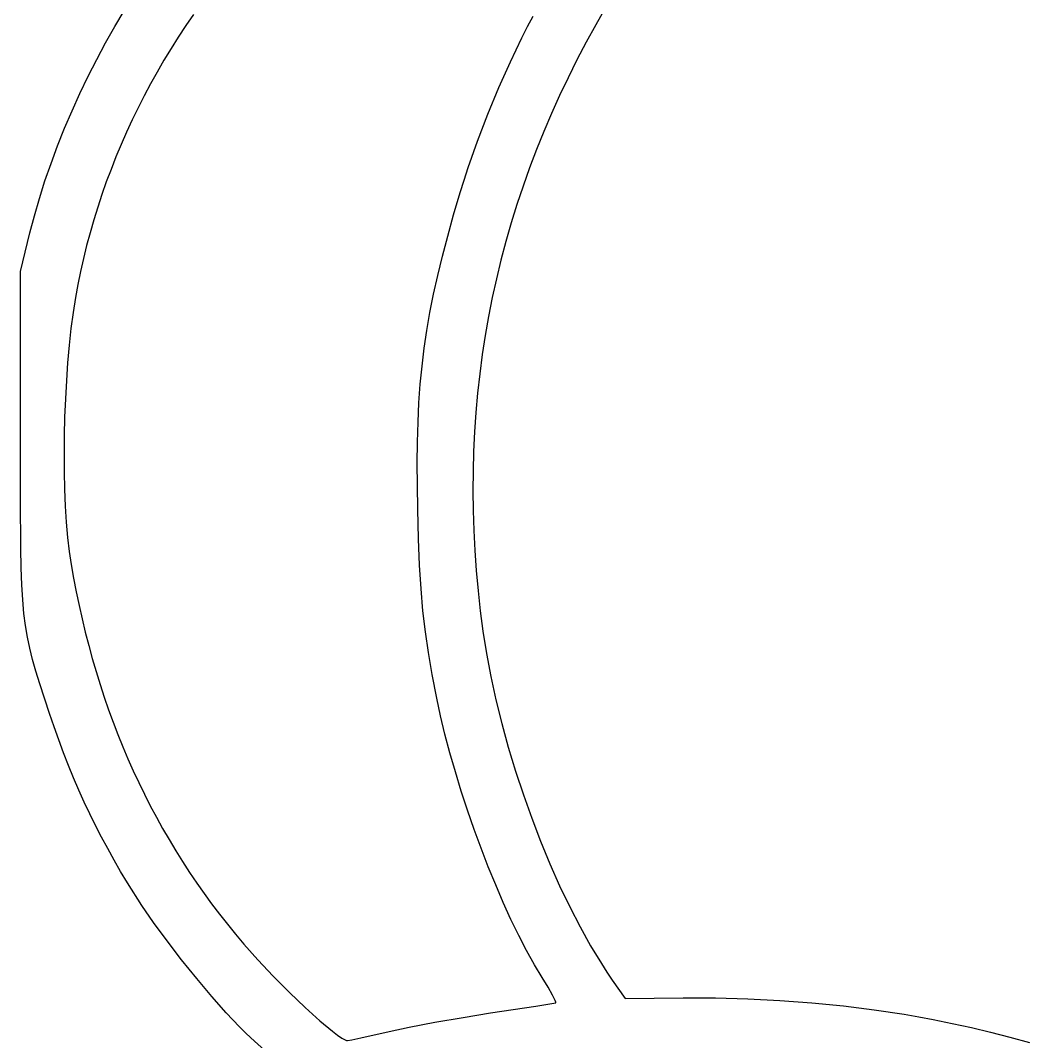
# Model space of a CAD drawing. Extents: x 0 to 2298, y -1901 to 396.
# Drawn here: x 26 to 755, y -1080 to -343 of the extents above; entities that cross this region are included whole.
import ezdxf

# ---------------------------------------------------------------- set-up
doc = ezdxf.new("R2010")
doc.units = 0

msp = doc.modelspace()

# ---------------------------------------------------------------- linework, layer by layer
at = {"layer": 'Layer 1'}
for p, q in [((453.2654, -325.56532), (441.9518, -345.75242)), ((94.540634, -347.131746), (101.318226, -335.808722)), ((151.42718, -338.250341), (145.853639, -346.41125)), ((145.853639, -346.41125), (140.440382, -354.65616)), ((392.593354, -347.107696), (396.646023, -339.505248)), ((441.9518, -345.75242), (434.961376, -358.429541)), ((87.942419, -358.78493), (94.540634, -347.131746)), ((388.479265, -355.194976), (392.593354, -347.107696)), ((81.545027, -370.723429), (87.942419, -358.78493)), ((140.440382, -354.65616), (135.188749, -362.982554)), ((380.172119, -372.569264), (388.479265, -355.194976)), ((434.961376, -358.429541), (428.256951, -371.171654)), ((135.188749, -362.982554), (130.100081, -371.387913)), ((75.369904, -382.902399), (81.545027, -370.723429)), ((130.100081, -371.387913), (125.175718, -379.869719)), ((371.935158, -391.118585), (380.172119, -372.569264)), ((428.256951, -371.171654), (421.838564, -383.97876)), ((69.438499, -395.276996), (75.369904, -382.902399)), ((125.175718, -379.869719), (120.417001, -388.425453)), ((120.417001, -388.425453), (115.82527, -397.052598)), ((421.838564, -383.97876), (415.706258, -396.850857)), ((63.772256, -407.802376), (69.438499, -395.276996)), ((115.82527, -397.052598), (111.401866, -405.748634)), ((363.978954, -410.333409), (371.935158, -391.118585)), ((415.706258, -396.850857), (409.860073, -409.787947)), ((58.392625, -420.433694), (63.772256, -407.802376)), ((111.401866, -405.748634), (107.14813, -414.511044)), ((356.514081, -429.704207), (363.978954, -410.333409)), ((409.860073, -409.787947), (404.300049, -422.790029)), ((107.14813, -414.511044), (103.065402, -423.337309)), ((53.321051, -433.126108), (58.392625, -420.433694)), ((103.065402, -423.337309), (99.155022, -432.224911)), ((404.300049, -422.790029), (399.026229, -435.857104)), ((48.578981, -445.834771), (53.321051, -433.126108)), ((99.155022, -432.224911), (95.418332, -441.171332)), ((349.751112, -448.72145), (356.514081, -429.704207)), ((95.418332, -441.171332), (91.856671, -450.174054)), ((399.026229, -435.857104), (394.038652, -448.98917)), ((44.187863, -458.514841), (48.578981, -445.834771)), ((346.698646, -457.938261), (349.751112, -448.72145)), ((394.038652, -448.98917), (389.337359, -462.186229)), ((91.856671, -450.174054), (88.471381, -459.230557)), ((40.169143, -471.121473), (44.187863, -458.514841)), ((88.471381, -459.230557), (85.263801, -468.338324)), ((343.90062, -466.87561), (346.698646, -457.938261)), ((389.337359, -462.186229), (384.922392, -475.448279)), ((36.544269, -483.609822), (40.169143, -471.121473)), ((85.263801, -468.338324), (82.235273, -477.494837)), ((339.184541, -483.036101), (343.90062, -466.87561)), ((82.235273, -477.494837), (79.387137, -486.697576)), ((384.922392, -475.448279), (380.793791, -488.775322)), ((33.334686, -495.935046), (36.544269, -483.609822)), ((334.924049, -498.330276), (339.184541, -483.036101)), ((79.387137, -486.697576), (76.720733, -495.944025)), ((380.793791, -488.775322), (376.951597, -502.167357)), ((26.457766, -523.886346), (33.334686, -495.935046)), ((76.720733, -495.944025), (74.237402, -505.231664)), ((331.101598, -512.890067), (334.924049, -498.330276)), ((74.237402, -505.231664), (71.938485, -514.557975)), ((376.951597, -502.167357), (373.395852, -515.624385)), ((71.938485, -514.557975), (69.825322, -523.920441)), ((327.69964, -526.847404), (331.101598, -512.890067)), ((373.395852, -515.624385), (370.126595, -529.146404)), ((26.457766, -643.456346), (26.457766, -523.886346)), ((69.825322, -523.920441), (67.899253, -533.316542)), ((324.700627, -540.334216), (327.69964, -526.847404)), ((370.126595, -529.146404), (367.143869, -542.733416)), ((67.899253, -533.316542), (66.16162, -542.74376)), ((66.16162, -542.74376), (64.467033, -553.567897)), ((322.087011, -553.482434), (324.700627, -540.334216)), ((367.143869, -542.733416), (364.447713, -556.38542)), ((64.467033, -553.567897), (62.961895, -565.084185)), ((319.841244, -566.423989), (322.087011, -553.482434)), ((364.447713, -556.38542), (362.038168, -570.102416)), ((62.961895, -565.084185), (61.648481, -577.178892)), ((317.94578, -579.29081), (319.841244, -566.423989)), ((362.038168, -570.102416), (359.915276, -583.884404)), ((61.648481, -577.178892), (60.529065, -589.738285)), ((316.38307, -592.214828), (317.94578, -579.29081)), ((60.529065, -589.738285), (59.605921, -602.648631)), ((359.915276, -583.884404), (358.079078, -597.731385)), ((315.135567, -605.327973), (316.38307, -592.214828)), ((59.605921, -602.648631), (58.881326, -615.796198)), ((358.079078, -597.731385), (356.529613, -611.643357)), ((314.185723, -618.762176), (315.135567, -605.327973)), ((356.529613, -611.643357), (355.266924, -625.620322)), ((58.881326, -615.796198), (58.357553, -629.067251)), ((313.51599, -632.649366), (314.185723, -618.762176)), ((355.266924, -625.620322), (354.291051, -639.662279)), ((58.357553, -629.067251), (58.036876, -642.34806)), ((313.108821, -647.121475), (313.51599, -632.649366)), ((354.291051, -639.662279), (353.602035, -653.769229)), ((26.489826, -688.884789), (26.457766, -643.456346)), ((58.036876, -642.34806), (57.921572, -655.52489)), ((312.946668, -662.310431), (313.108821, -647.121475)), ((57.921572, -655.52489), (58.013913, -668.48401)), ((353.602035, -653.769229), (353.199917, -667.94117)), ((313.011984, -678.348166), (312.946668, -662.310431)), ((58.013913, -668.48401), (58.316176, -681.111686)), ((353.199917, -667.94117), (353.084738, -682.178104)), ((58.316176, -681.111686), (58.830635, -693.294185)), ((313.28722, -695.36661), (313.011984, -678.348166)), ((353.084738, -682.178104), (353.256538, -696.480029)), ((26.755849, -723.626068), (26.489826, -688.884789)), ((58.830635, -693.294185), (59.559564, -704.917775)), ((313.8691, -716.978687), (313.28722, -695.36661)), ((353.256538, -696.480029), (353.715358, -710.846947)), ((59.559564, -704.917775), (60.505238, -715.868723)), ((353.715358, -710.846947), (354.46124, -725.278857)), ((60.505238, -715.868723), (61.669932, -726.033295)), ((314.656352, -735.993732), (313.8691, -716.978687)), ((27.056211, -737.743731), (26.755849, -723.626068)), ((61.669932, -726.033295), (63.05592, -735.29776)), ((354.46124, -725.278857), (355.494225, -739.77576)), ((63.05592, -735.29776), (64.830165, -745.297276)), ((315.708768, -753.059053), (314.656352, -735.993732)), ((27.510603, -750.095254), (27.056211, -737.743731)), ((355.494225, -739.77576), (356.814352, -754.337654)), ((28.150868, -760.982523), (27.510603, -750.095254)), ((64.830165, -745.297276), (66.74211, -755.20568)), ((66.74211, -755.20568), (68.791672, -765.02285)), ((317.086139, -768.82196), (315.708768, -753.059053)), ((356.814352, -754.337654), (358.421664, -768.964541)), ((29.008854, -770.707421), (28.150868, -760.982523)), ((68.791672, -765.02285), (70.978771, -774.748664)), ((30.116405, -779.571832), (29.008854, -770.707421)), ((318.848258, -783.92976), (317.086139, -768.82196)), ((358.421664, -768.964541), (360.3162, -783.65642)), ((31.505369, -787.877641), (30.116405, -779.571832)), ((70.978771, -774.748664), (73.303326, -784.383002)), ((33.20759, -795.926731), (31.505369, -787.877641)), ((73.303326, -784.383002), (75.765255, -793.92574)), ((321.054916, -799.029763), (318.848258, -783.92976)), ((360.3162, -783.65642), (362.839529, -799.783682)), ((35.254914, -804.020987), (33.20759, -795.926731)), ((75.765255, -793.92574), (78.364478, -803.376757)), ((78.364478, -803.376757), (81.100912, -812.735932)), ((323.765906, -814.769277), (321.054916, -799.029763)), ((362.839529, -799.783682), (365.976048, -816.321367)), ((37.679189, -812.462292), (35.254914, -804.020987)), ((40.512258, -821.552531), (37.679189, -812.462292)), ((81.100912, -812.735932), (83.974478, -822.003142)), ((327.04102, -831.79561), (323.765906, -814.769277)), ((365.976048, -816.321367), (369.689038, -833.170363)), ((47.532166, -842.887346), (40.512258, -821.552531)), ((83.974478, -822.003142), (86.985093, -831.178267)), ((86.985093, -831.178267), (90.132676, -840.261183)), ((329.798952, -844.691188), (327.04102, -831.79561)), ((90.132676, -840.261183), (93.417148, -849.25177)), ((369.689038, -833.170363), (373.941778, -850.231557)), ((50.816649, -852.591947), (47.532166, -842.887346)), ((332.976404, -857.948444), (329.798952, -844.691188)), ((54.185946, -862.083692), (50.816649, -852.591947)), ((93.417148, -849.25177), (96.838425, -858.149905)), ((373.941778, -850.231557), (378.697549, -867.405838)), ((57.646881, -871.378503), (54.185946, -862.083692)), ((96.838425, -858.149905), (100.396427, -866.955467)), ((336.540556, -871.481916), (332.976404, -857.948444)), ((100.396427, -866.955467), (104.091074, -875.668334)), ((378.697549, -867.405838), (383.919632, -884.594092)), ((61.206279, -880.492304), (57.646881, -871.378503)), ((104.091074, -875.668334), (107.922283, -884.288385)), ((340.458587, -885.20614), (336.540556, -871.481916)), ((64.870962, -889.441019), (61.206279, -880.492304)), ((107.922283, -884.288385), (111.889973, -892.815497)), ((383.919632, -884.594092), (389.571305, -901.697207)), ((68.647755, -898.240572), (64.870962, -889.441019)), ((344.697676, -899.035651), (340.458587, -885.20614)), ((72.543482, -906.906885), (68.647755, -898.240572)), ((111.889973, -892.815497), (115.994064, -901.249549)), ((349.225002, -912.884986), (344.697676, -899.035651)), ((115.994064, -901.249549), (120.234474, -909.590419)), ((389.571305, -901.697207), (395.61585, -918.61607)), ((76.564966, -915.455884), (72.543482, -906.906885)), ((120.234474, -909.590419), (124.611122, -917.837985)), ((354.007745, -926.668681), (349.225002, -912.884986)), ((80.719031, -923.90349), (76.564966, -915.455884)), ((124.611122, -917.837985), (129.123927, -925.992125)), ((395.61585, -918.61607), (402.016546, -935.251569)), ((85.012502, -932.265628), (80.719031, -923.90349)), ((129.123927, -925.992125), (133.772808, -934.052718)), ((359.013083, -940.301273), (354.007745, -926.668681)), ((89.452201, -940.558222), (85.012502, -932.265628)), ((133.772808, -934.052718), (138.557683, -942.019642)), ((402.016546, -935.251569), (408.736675, -951.504592)), ((94.044954, -948.797194), (89.452201, -940.558222)), ((138.557683, -942.019642), (143.478472, -949.892776)), ((364.208195, -953.697296), (359.013083, -940.301273)), ((98.797582, -956.99847), (94.044954, -948.797194)), ((143.478472, -949.892776), (148.535092, -957.671996)), ((103.716911, -965.177971), (98.797582, -956.99847)), ((148.535092, -957.671996), (153.727464, -965.357183)), ((369.560261, -966.771289), (364.208195, -953.697296)), ((408.736675, -951.504592), (415.739515, -967.276025)), ((114.082966, -981.535346), (103.716911, -965.177971)), ((153.727464, -965.357183), (159.055506, -972.948213)), ((159.055506, -972.948213), (164.519136, -980.444965)), ((375.03646, -979.437786), (369.560261, -966.771289)), ((415.739515, -967.276025), (422.988347, -982.466757)), ((164.519136, -980.444965), (170.118274, -987.847318)), ((380.603972, -991.611324), (375.03646, -979.437786)), ((122.625823, -993.941692), (114.082966, -981.535346)), ((170.118274, -987.847318), (175.852838, -995.155149)), ((422.988347, -982.466757), (430.446451, -996.977675)), ((132.346314, -1007.205916), (122.625823, -993.941692)), ((175.852838, -995.155149), (181.722747, -1002.368337)), ((386.229974, -1003.206439), (380.603972, -991.611324)), ((181.722747, -1002.368337), (187.72792, -1009.48676)), ((430.446451, -996.977675), (438.077108, -1010.709667)), ((142.841497, -1020.83409), (132.346314, -1007.205916)), ((187.72792, -1009.48676), (197.818848, -1020.823355)), ((391.881647, -1014.137668), (386.229974, -1003.206439)), ((397.526169, -1024.319546), (391.881647, -1014.137668)), ((438.077108, -1010.709667), (445.843598, -1023.563619)), ((153.708429, -1034.332284), (142.841497, -1020.83409)), ((197.818848, -1020.823355), (209.017226, -1032.630487)), ((403.13072, -1033.66661), (397.526169, -1024.319546)), ((445.843598, -1023.563619), (449.766305, -1029.630358)), ((449.766305, -1029.630358), (453.7092, -1035.44042)), ((164.544164, -1047.206566), (153.708429, -1034.332284)), ((209.017226, -1032.630487), (220.662745, -1044.297239)), ((407.369863, -1040.595546), (403.13072, -1033.66661)), ((453.7092, -1035.44042), (463.02631, -1048.75062)), ((220.662745, -1044.297239), (232.095095, -1055.212698)), ((410.589951, -1046.339033), (407.369863, -1040.595546)), ((412.520617, -1050.293958), (410.589951, -1046.339033)), ((174.945761, -1058.963007), (164.544164, -1047.206566)), ((365.8623, -1059.1778), (398.444475, -1054.186491)), ((398.444475, -1054.186491), (412.8915, -1051.85721)), ((412.91793, -1051.412238), (412.520617, -1050.293958)), ((412.8915, -1051.85721), (412.91793, -1051.412238)), ((463.02631, -1048.75062), (504.95331, -1048.306948)), ((504.95331, -1048.306948), (528.234379, -1048.346376)), ((528.234379, -1048.346376), (551.570051, -1048.955124)), ((551.570051, -1048.955124), (574.827746, -1050.120196)), ((574.827746, -1050.120196), (597.874885, -1051.828591)), ((597.874885, -1051.828591), (620.57889, -1054.067313)), ((620.57889, -1054.067313), (642.807182, -1056.823361)), ((184.510276, -1069.107677), (174.945761, -1058.963007)), ((232.095095, -1055.212698), (242.653967, -1064.765945)), ((346.001031, -1062.349383), (365.8623, -1059.1778)), ((642.807182, -1056.823361), (664.427181, -1060.083739)), ((664.427181, -1060.083739), (674.967641, -1061.89899)), ((242.653967, -1064.765945), (251.679051, -1072.346065)), ((307.027219, -1069.441219), (325.59905, -1065.916101)), ((325.59905, -1065.916101), (346.001031, -1062.349383)), ((674.967641, -1061.89899), (685.30631, -1063.835448)), ((685.30631, -1063.835448), (699.218182, -1066.679187)), ((699.218182, -1066.679187), (713.059219, -1069.73967)), ((188.852708, -1073.421245), (184.510276, -1069.107677)), ((192.834766, -1077.146646), (188.852708, -1073.421245)), ((251.679051, -1072.346065), (255.410076, -1075.205291)), ((255.410076, -1075.205291), (258.510039, -1077.342142)), ((272.33059, -1077.146738), (292.65632, -1072.48818)), ((292.65632, -1072.48818), (292.6564, -1072.488)), ((292.6564, -1072.488), (307.027219, -1069.441219)), ((713.059219, -1069.73967), (726.914556, -1073.046467)), ((726.914556, -1073.046467), (740.86933, -1076.62915)), ((210.359766, -1093.118846), (192.834766, -1077.146646)), ((258.510039, -1077.342142), (260.896399, -1078.680253)), ((260.896399, -1078.680253), (261.796186, -1079.025917)), ((261.796186, -1079.025917), (262.48662, -1079.14326)), ((262.48662, -1079.14326), (265.609655, -1078.602535)), ((265.609655, -1078.602535), (272.33059, -1077.146738)), ((740.86933, -1076.62915), (755.008678, -1080.517289))]:
    msp.add_line(p, q, dxfattribs=at)

doc.saveas('drawing.dxf')
